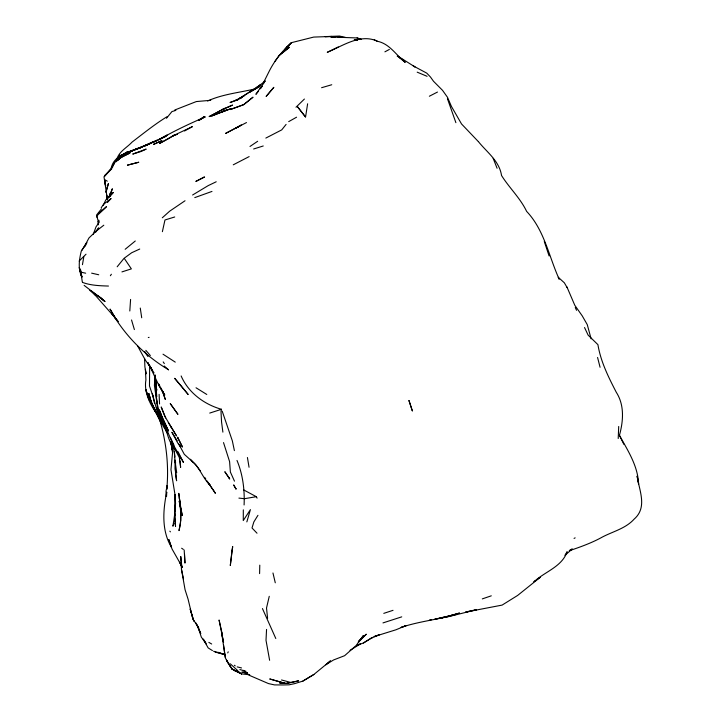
<?xml version="1.0" encoding="UTF-8"?>
<svg xmlns="http://www.w3.org/2000/svg" width="721" height="721" viewBox="0 0 721 721"><rect width="100%" height="100%" fill="white"/><g stroke="black" fill="none" stroke-linecap="round" stroke-linejoin="round"><path stroke-width="1.08" d="M243.319 509.837L243.274 520.544L250.412 509.621L246.843 521.905M259.596 573.619L259.785 565.147M166.551 496.481L166.731 492.137C162.919 510.378 161.477 530.89 171.517 547.338L168.804 539.542L172.031 548.987L182.233 566.976M618.212 438.521L618.708 426.481M174.815 514.118L174.671 516.11L174.599 513.415L175.545 526.456L174.671 516.11L175.05 494.588C176.176 505.169 174.626 515.785 172.896 526.213L174.022 523.464M200.681 633.426L195.923 623.025L198.708 627.946L192.777 618.789L188.091 599.205L185.054 589.679L181.458 569.248L180.764 556.531L181.854 566.805M266.554 629.406L266.013 640.302L269.627 660.301M175.582 462.359L175.239 468.839L176.6 480.772C174.212 468.452 176.23 455.609 172.31 443.568M130.591 299.422L129.807 310.994M244.095 504.97C244.761 489.856 242.86 474.535 236.993 460.449M174.671 516.11L174.824 514.001M174.969 511.892L175.554 503.465L174.861 493.804L170.958 469.741L172.553 452.779L171.003 442.685L172.67 451.373L170.616 441.594M155.132 375.389L154.402 385.284L156.935 402.976M119.722 154.474L119.488 156.926L121.353 155.718M111.313 167.696C113.945 155.547 128.32 151.996 138.486 148.147L125.166 153.645M155.357 377.353L154.636 382.5L155.357 378.291M307.624 103.779L305.569 116.973L297.494 106.735L305.416 116.928M180.773 521.166L180.737 510.675M82.455 264.67L83.807 256.793M180.574 522.211L178.997 530.62C181.44 520.941 181.214 510.874 179.223 501.149L180.638 508.575M623.863 444.325L619.429 435.331C623.359 421.154 624.62 405.166 616.257 392.233C608.434 377.056 600.728 361.699 597.916 344.647L588.129 335.13L584.533 327.523M109.817 195.986L110.475 192.804L109.457 196.626M181.133 375.947C188.334 392.711 204.232 404.427 221.473 409.294L221.005 411.484L221.554 421.965L222.888 432.14M162.378 231.675L164.965 219.977L174.716 216.976M269.257 596.312L266.509 608.046L267.608 618.312M116.838 159.413C118.74 151.644 127.013 147.616 132.078 142.082C143.677 133.259 154.988 124.039 167.398 116.496M79.193 267.509L81.942 277.152C77.769 268.726 79.175 259.803 81.257 251.196L86.89 242.635L81.743 250.412M109.7 196.563L112.377 188.758L108.474 197.951L113.314 192.471L105.744 199.996L103.202 205.512M112.458 167.407L114.36 162.306L121.245 156.799L118.136 160.053M93.27 234.28L96.019 226.863L99.255 222.14L98.831 220.148M227.737 652.911L228.233 651.829M262.498 84.681L268.582 72.497C274.115 61.087 282.028 51.056 291.491 42.656L313.716 37.077L331.984 36.438M112.791 165.479L114.477 162.18M262.507 84.663L255.901 94.316L258.397 91.288M257.947 515.317L253.846 521.941L252.017 527.979L257.009 533.207M110.538 169.056L112.683 165.848M110.376 275.746L111.385 274.241M101.165 207.828L103.545 204.295L111.097 198.527L107.393 202.52M260.84 88.034L262.12 86.178M279.225 55.4L289.373 47.307L279.225 55.4L274.89 61.483M95.713 232.18L98.75 227.89L95.893 231.369L103.815 225.195M260.245 88.809L262.093 86.322M107.384 172.977L110.151 169.462M286.093 124.418L281.731 129.879L265.833 138.081M263.111 84.033L264.427 82.41M117.172 266.788L123.57 258.893M166.497 118.262L171.931 111.584L175.87 110.385M112.683 165.74L114.576 163.424M115.838 161.874L121.957 156.718L129.996 153.005L118.884 158.728M107.339 173.04L104.23 176.6L111.899 168.561L104.617 175.5M101.454 208.901L96.551 215.02L98.435 222.131M119.316 157.656L122.182 154.627L119.073 157.557M304.406 99.038L296.007 107.222M263.381 82.87L264.931 81.275M79.112 261.065L86.024 254.216M95.505 231.738L88.989 237.93L84.285 246.717L85.736 245.392M162.306 217.778L169.669 211.181L185.036 200.753M99.201 213.128L106.573 206.566L96.623 216.138L97.164 217.508M125.166 249.286L135.287 240.994M358.328 641.32L366.304 634.183L358.346 642.303L363.411 635.552L356.129 645.52L344.629 655.686L333.517 659.985L325.739 664.789L330.497 660.824L313.869 674.477L302.838 681.102L294.529 683.661L289.094 684.815L283.425 684.95L274.494 684.905L268.482 683.58L249.43 675.37L243.347 670.359M256.757 87.502L265.373 80.986M199.302 120.299L204.151 116.658L198.888 120.137M255.892 88.151L260.759 84.591L249.015 92.378M124.084 258.307L131.682 252.738L139.73 249.042M534.649 581.153C545.545 571.411 562.01 566.598 567.157 551.718L564.913 555.368L572.312 548.942L569.761 550.195M536.875 579.621L540.146 577.377L517.66 595.42L502.113 605.099L465.604 612.102L469.93 611.066M533.504 581.946L535.243 580.747M350.036 650.333L360.41 643.934L357.237 645.25L363.411 642.988L372.487 637.4L363.411 642.988M249.98 146.471L257.667 141.271M198.906 120.128L205.26 116.883C189.614 123.76 174.004 130.907 159.278 139.604L167.137 135.106L154.123 141.92L166.181 136.314M123.219 154.51L127.878 151.5L120.128 156.466M248.943 92.441L253.062 89.774L239.345 98.588L248.114 92.973M167.416 139.342L175.203 134.593L159.476 143.479L166.416 139.865M302.838 681.102L313.869 674.477M233.262 164.812L249.151 156.601M240.075 98.146L243.941 95.929M288.697 121.633L296.565 117.199M184.513 130.997L192.39 126.644L172.346 136.089L177.492 134.259M192.597 195.003L208.216 185.612L216.219 181.773M243.95 95.866L235.298 100.589L238.354 99.354M384.897 51.831L389.331 49.452M246.501 122.561L225.538 133.448L241.355 125.021L235.452 128.329L238.561 126.716M437.476 92.054L429.355 96.235M574.06 538.398L575.151 537.857M338.257 46.973L327.262 52.318C342.583 46 360.518 33.184 377.425 41.277C389.61 43.72 396.117 55.157 405.22 62.367L401.363 59.149M141.902 151.104L146.174 149.103L132.736 154.078L141.046 151.5M207.603 100.994C222.78 94.091 239.57 92.612 255.631 88.791M371.198 638.202L379.3 634.777L374.028 636.607L395.955 629.784L406.329 625.504L401.092 627.414C419.433 621.187 438.882 619.555 457.42 614.031L434.826 619.186L448.832 616.572L476.455 609.741L471.002 610.804M241.382 98.101L230.053 102.517L238.272 99.597M211.974 191.425L194.769 197.608M174.779 109.998L196.328 101.562L210.73 100.309M401.732 616.852L382.986 622.908M482.313 598.89L491.289 595.825M569.266 550.754C580.675 546.878 592.094 542.814 602.639 536.893C613.355 531.341 625.729 528.439 634.12 519.147C647.665 507.341 639.257 490.704 637.121 476.076L638.608 484.161C637.941 465.901 627.937 450.751 619.429 435.331M383.779 613.364L393.035 610.327M209.73 413.079L221.473 409.294M121.939 271.898L131.366 268.879L124.472 258.686M253.639 148.986L263.246 145.975M321.593 87.71L331.75 84.745M148.292 337.554L149.094 337.356M291.041 682.526L298.611 680.831L285.75 683.481L279.73 682.922L285.75 683.481L291.041 682.526L281.523 679.975M440.288 618.167L444.83 617.185L440.387 617.897M257.1 498.139L256.297 496.688L244.518 498.698L238.912 498.112M429.41 620.06L431.573 619.709M247.141 672.468L241.769 672.188L247.357 672.873M361.158 39.222L357.048 37.943L330.804 37.014L335.013 37.132M330.569 36.573L325.009 36.609L339.492 36.05L345.521 37.42L338.158 37.213M108.465 286.048C99.813 285.786 90.576 285.471 82.473 282.389M247.042 672.738L243.806 672.621L246.852 672.936M249.736 674.802L241.607 673.883L234.325 670.512L231.702 668.8L226.529 660.085L230.999 667.448L227.394 662.004L225.331 657.822L221.581 632.443L223.564 642.375L219.067 619.997L222.519 635.3M98.732 274.773L91.63 273.151M357.237 40.268L354.263 39.736L357.544 40.367M234.325 670.512L238.993 671.449M81.374 272.277L85.682 273.196M213.587 651.243L225.213 654.65M237.182 666.889L241.517 667.952M215.083 652.045L225.24 654.767M225.294 654.785L218.003 652.28M239.859 669.548L245.969 671.26M357.048 37.943L361.041 39.412M417.189 72.163L427.093 76.318M374.262 39.772L377.444 41.313M107.294 181.178L104.464 179.538L107.375 199.456M243.5 489.82L256.297 496.688M397.911 56.166L414.999 66.945L413.223 65.899L426.751 73.136L430.473 77.021L433.492 81.248L442.55 90.359L447.48 97.272L451.445 106.447L461.539 123.967L478.14 141.379M208.838 642.375L211.677 644.006M92.576 291.933L101.868 298.566M397.19 56.094L403.814 60.537L399.407 57.653M196.031 387.772L206.783 394.468M163.009 354.191L175.266 362.131M234.343 665.258L235.226 665.843M181.638 548.23L183.332 549.393M168.534 369.954L168.227 369.585C146.039 356.237 127.464 337.987 113.783 315.888L115.315 318.024L110.097 309.219L115.315 318.024M212.434 650.585L208.135 647.891L203.232 639.076L205.746 642.744M84.123 285.345L105.059 301.54L98.02 295.853L104.221 300.891L103.103 299.675M89.728 290.302L95.325 295.015L93.838 293.348M164.217 366.007L168.227 369.585M230.314 663.825L237.597 670.503M145.84 350.343L150.338 355.543M169.841 531.17L170.426 531.855M118.442 321.656L111.854 313.905M116.874 319.809L91.432 290.914M206.395 644.195L201.321 637.094L197.77 626.306L200.717 633.426M478.383 141.613C486.981 152.32 499.32 160.9 501.546 175.509C509.305 187.938 520.256 198.032 526.636 211.388C544.454 230.17 548.825 256.433 559.199 279.189L558.243 277.27L564.354 282.812L567.139 287.625M190.542 459.25L192.624 461.81L184.297 454.302L178.799 444.046L180.638 446.56M180.484 446.632L177.934 443.325L171.886 432.23L177.258 440.864M200.537 471.146L195.679 464.694L192.065 461.224C199.996 467.65 202.691 478.149 210.036 485.116L206.999 480.889M144.795 351.884L147.976 356.246L144.876 351.956M81.806 276.359L80.491 269.744L79.463 268.293L81.743 277.134M152.437 370.387L147.706 362.6L151.095 368.278L145.182 359.851L137.621 345.99M161.288 419.811L158.332 415.557L152.32 393.666L154.573 403.499M161.342 419.955L158.332 415.557L161.162 419.775M163.198 361.915L164.334 363.591M161.026 419.298L159.891 417.594L163.153 426.183L167.533 432.933M204.656 477.32L205.827 479.105M174.013 445.254L170.318 437.395M157.52 414.764C150.067 404.905 143.776 392.017 145.912 380.003L145.426 369.296L146.021 373.622M154.042 372.892L150.04 366.619L159.386 386.483L164.785 395.099L160.711 387.727M168.299 422.533L176.546 435.89L164.785 416.287L161.207 406.968L165.722 417.946M175.212 449.426L172.652 445.317L175.212 449.426C167.669 441.288 167.074 430.338 163.045 420.559M162.757 419.992L157.755 411.583L156.52 398.046M167.777 433.33L165.497 429.59L167.66 433.465L167.128 432.465M159.945 419.451L161.702 424.426L151.996 404.454L156.817 413.142L161.116 422.182L151.761 404.382L148.823 393.675L151.293 401.84L156.051 412.178M147.832 362.825L151.095 368.278M162.712 419.874L157.755 411.583L162.36 419.559L160.936 415.638M179.421 562.29L182.179 566.886M171.138 427.274L171.598 428.049M159.692 385.879L158.674 384.032L163.09 393.035L165.325 399.425L162.333 390.602L163.063 392.72M167.696 431.266L164 424.372L160.323 415.089L162.82 419.829M174.058 447.57L179.358 457.619L180.62 467.334L180.097 460.98M178.042 451.725L183.431 462.413L173.373 444.884L164.929 425.624L167.795 431.338M575.259 307.525L576.557 310.3M566.922 286.931L574.799 305.289L582.235 315.861L587.264 324.621L591.121 338.834M165.65 427.643L160.287 415.251M275.801 638.509L262.444 608.56M234.478 481.159L230.378 472.039L229.602 461.638L223.519 442.595M165.136 426.462L166.957 430.635M154.456 409.546L155.096 411.069L151.293 401.84M493.164 158.341L497.084 168.272M180.737 564.516L181.917 567.625M182.098 567.526L181.368 565.417L181.926 567.436M544.283 241.481L549.096 255.955M152.843 395.874L149.481 385.987L149.644 366.791M157.367 409.762L158.35 412.736M222.203 411.168L232.342 440.846L234.388 450.625M447.435 98.687L455.888 122.687M156.619 407.744L157.566 410.709M160.008 411.006L161.964 417.18L168.435 430.834L158.953 409.726L162.171 417.684C156.989 408.383 155.952 397.803 156.024 387.384L156.79 396.712M131.537 319.971L134.376 329.578M158.782 416.657C166.091 440.216 169.165 464.802 166.749 489.406L167.218 485.494L166.01 491.19L166.218 496.544M148.823 393.675L151.761 404.382M162.18 419.072L163.559 424.345L162.117 418.964L163.207 423.615L166.47 431.203L162.649 421.974L162.405 419.802M597.565 357.454L600.07 367.268M162.135 419.252L163.207 423.615L162.369 419.37M272.962 572.988L275.278 582.793M181.458 569.248L183.531 579.035M107.573 199.834L106.582 194.859L107.447 199.275M103.995 176.996L105.645 185.991M104.464 179.538L105.636 185.919M180.079 503.537L182.251 515.506L180.295 506.178L178.799 493.344L180.079 503.537L179.34 497.769M247.42 457.511L249.051 467.253M145.993 373.839L144.894 366.782L144.579 358.364M140.271 308.056L141.713 317.781M80.491 269.744L82.311 281.965M225.312 657.363L223.573 645.088M175.266 462.63L174.897 460.043L176.708 472.787M184.179 549.979L184.964 563.083L184.54 554.386M174.374 451.436L174.861 456.997M97.966 221.509L98.254 224.808M159.116 394.36L159.539 403.985M155.826 381.238L156.547 389.908L155.655 380.625L156.691 390.322L154.961 375.226M179.754 456.754L179.926 458.871M155.258 375.118L155.348 376.777M232.018 550.384L230.305 565.543L232.685 546.536L232.018 550.384M106.933 188.379L105.996 192.363L108.438 183.458L106.933 188.379M266.869 95.551L266.121 96.434L273.845 87.322L266.869 95.551M286.841 47.144L285.092 49.208L291.491 42.656L286.841 47.144M252.891 97.272L243.716 104.644L230.251 109.547L243.716 104.644L252.891 97.272M123.111 155.267L119.74 157.872L127.428 152.654L145.245 145.678L148.941 144.101L137.125 148.814L156.935 140.216C146.201 146.453 133.673 148.814 123.111 155.267L132.637 150.581L140.847 147.616L129.032 151.951L132.637 150.581L123.111 155.267M119.199 158.665L114.63 162.054L121.957 156.718L119.199 158.665M259.758 86.385L250.331 91.819L259.758 86.385M153.726 141.649L143.758 146.291L153.726 141.649M222.104 109.7L209.117 116.613L224.979 108.294L222.104 109.7L232.441 105.14L222.104 109.7M203.782 177.303L195.824 181.44L204.575 176.987L203.782 177.303M153.943 144.218L153.501 144.416L162 140.595L153.943 144.218M227.755 109.484L211.478 116.099L230.54 108.808L222.023 111.908L227.755 109.484M138.675 162.27L127.464 165.145L138.675 162.27M459.412 613.084L446.056 616.888L459.412 613.084M285.561 683.472L269.888 679.011L285.561 683.472M241.607 673.883L231.702 668.8L241.607 673.883M181.503 386.375L174.653 378.3L188.19 394.504L181.503 386.375M177.862 414.205L170.3 403.688L177.862 414.205M213.623 490.541L208.171 482.682L215.381 493.326L213.623 490.541M229.008 477.807L224.826 471.714L229.72 479.041L229.008 477.807M178.024 438.044L177.456 437.16L182.476 447.029L178.024 438.044M235.821 488.613L233.64 484.909L236.109 489.189L235.821 488.613M412.331 410.853L408.969 400.552L412.331 410.853M149.247 399.903L145.813 389.601L149.247 399.903M190.921 611.534L190.164 609.101L193.814 621.114L190.921 611.534"/></g></svg>
